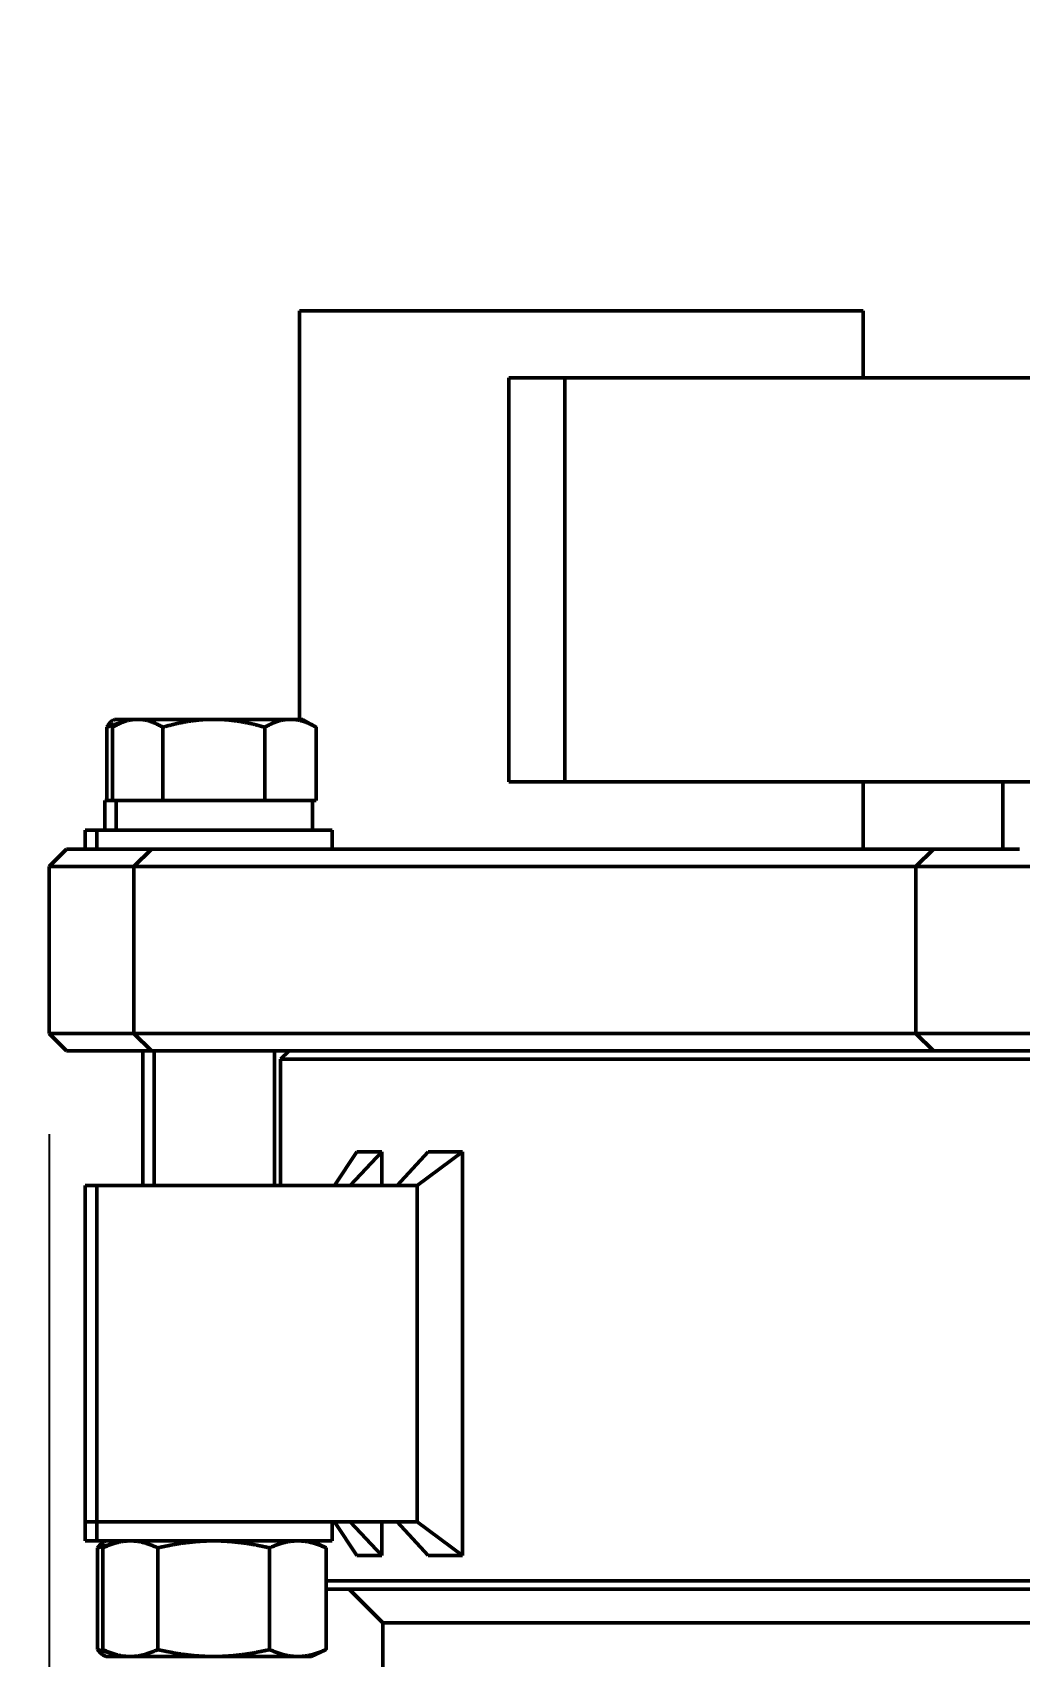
# Model space of a CAD drawing. Header units: inches. Extents: x 15 to 402, y 6 to 258.
# Drawn here: x 66.62 to 73.95, y 116.87 to 128.93 of the extents above; entities that cross this region are included whole.
import ezdxf

# ---------------------------------------------------------------- set-up
doc = ezdxf.new("R2010")
doc.units = ezdxf.units.IN
doc.header["$LTSCALE"] = 12
doc.header["$MEASUREMENT"] = 0
doc.layers.add('Dimension (ANSI)', color=7, linetype='Continuous', lineweight=25)
doc.layers.add('Visible (ANSI)', color=7, linetype='Continuous', lineweight=50)
doc.styles.add('MEMCOR Medium', font='arial.ttf')
doc.dimstyles.new('Default (ANSI)', dxfattribs={"dimscale": 12, "dimtxt": 0.15, "dimasz": 0.098425, "dimexe": 0.125, "dimexo": 0.0625, "dimgap": 0.031496, "dimtad": 0, "dimtih": 1, "dimtoh": 1, "dimdec": 4, "dimrnd": 1e-08, "dimzin": 3, "dimdsep": 46, "dimlunit": 5, "dimtxsty": 'MEMCOR Medium', "dimcen": 0.09, "dimdle": 0.393701, "dimclrd": 256, "dimclre": 256, "dimclrt": 256, "dimadec": 0, "dimazin": 1, "dimtfac": 0.8, "dimtofl": 0, "dimtmove": 0, "dimatfit": 3, "dimfxl": 1, "dimfrac": 1, "dimtolj": 1, "dimtzin": 4, "dimlwd": -1, "dimlwe": -1, "dimarcsym": 0})
doc.dimstyles.new('Default (ANSI)-01', dxfattribs={"dimscale": 12, "dimtxt": 0.15, "dimasz": 0.098425, "dimexe": 0.125, "dimexo": 0.0625, "dimgap": 0.031496, "dimtad": 0, "dimtih": 1, "dimtoh": 1, "dimdec": 4, "dimrnd": 1e-08, "dimzin": 3, "dimdsep": 46, "dimlunit": 5, "dimtxsty": 'MEMCOR Medium', "dimcen": 0.09, "dimdle": 0.393701, "dimclrd": 256, "dimclre": 256, "dimclrt": 256, "dimadec": 0, "dimazin": 1, "dimtfac": 0.8, "dimtofl": 0, "dimtmove": 0, "dimatfit": 3, "dimfxl": 1, "dimfrac": 1, "dimtolj": 1, "dimtzin": 4, "dimlwd": -1, "dimlwe": -1, "dimarcsym": 0})

# ---------------------------------------------------------------- blocks, each defined once
blk = doc.blocks.new('*D21')
at = {"layer": 'Defpoints', "color": 0, "transparency": 16777216}
for p in [(66.741, 121.495), (99.83, 121.495), (99.83, 113.092)]:
    blk.add_point(p, dxfattribs=at)
at = {"layer": 'Dimension (ANSI)', "transparency": 16777216}
for p, q in [((66.741, 120.745), (66.741, 111.592)), ((99.83, 120.745), (99.83, 111.592)), ((67.923, 113.092), (98.648, 113.092)), ((99.83, 113.092), (101.011, 113.092))]:
    blk.add_line(p, q, dxfattribs=at)
for points in [[(67.923, 113.288), (67.923, 112.895), (66.741, 113.092)], [(98.648, 113.288), (98.648, 112.895), (99.83, 113.092)]]:
    blk.add_solid(points, dxfattribs=at)
at = {"layer": 'Dimension (ANSI)', "transparency": 16777216, "char_height": 1.8, "attachment_point": 5, "style": 'MEMCOR Medium'}
for s, insert in [('\\A1; 33{\\H0.8x;\\S1#16;} in', (107.511, 114.944)), ('\\A1;[840.4 mm]', (107.511, 111.56))]:
    blk.add_mtext(s, dxfattribs=dict(at, insert=insert))
blk = doc.blocks.new('*D23')
at = {"layer": 'Defpoints', "color": 0, "transparency": 16777216}
for p in [(39.876, 122.865), (66.907, 122.865), (66.494, 34.332)]:
    blk.add_point(p, dxfattribs=at)
at = {"layer": 'Dimension (ANSI)', "transparency": 16777216}
for p, q in [((66.157, 122.865), (38.376, 122.865)), ((39.876, 121.684), (39.876, 100.448)), ((39.876, 35.513), (39.876, 93.658)), ((65.744, 34.332), (38.376, 34.332))]:
    blk.add_line(p, q, dxfattribs=at)
for points in [[(39.68, 121.684), (40.073, 121.684), (39.876, 122.865)], [(39.68, 35.513), (40.073, 35.513), (39.876, 34.332)]]:
    blk.add_solid(points, dxfattribs=at)
at = {"layer": 'Dimension (ANSI)', "transparency": 16777216, "char_height": 1.8, "attachment_point": 5, "style": 'MEMCOR Medium'}
for s, insert in [('\\A1; 88{\\H0.8x;\\S9#16;} in', (39.876, 98.917)), ('\\A1;[2248.7 mm]', (39.876, 95.521))]:
    blk.add_mtext(s, dxfattribs=dict(at, insert=insert))
blk = doc.blocks.new('*D24')
at = {"layer": 'Defpoints', "color": 0, "transparency": 16777216}
for p in [(46.247, 147.747), (46.247, 131.747), (54.342, 131.747)]:
    blk.add_point(p, dxfattribs=at)
at = {"layer": 'Dimension (ANSI)', "transparency": 16777216}
for p, q in [((54.342, 146.566), (54.342, 142.56)), ((54.342, 132.928), (54.342, 136.934))]:
    blk.add_line(p, q, dxfattribs=at)
for points in [[(54.145, 146.566), (54.539, 146.566), (54.342, 147.747)], [(54.145, 132.928), (54.539, 132.928), (54.342, 131.747)]]:
    blk.add_solid(points, dxfattribs=at)
at = {"layer": 'Dimension (ANSI)', "transparency": 16777216, "insert": (54.342, 139.747), "char_height": 1.8, "attachment_point": 5, "style": 'MEMCOR Medium'}
blk.add_mtext('\\A1;\\fArial|b0|i0;\\H1.8000;16 in [406.4 mm]\\P\\fArial|b0|i0;\\H1.8000; MIN. FOR TANK HEAD REMOVAL', dxfattribs=at)

msp = doc.modelspace()

# ---------------------------------------------------------------- linework, layer by layer
at = {"layer": 'Visible (ANSI)'}
for p, q in [((68.60232, 126.86465), (68.60474, 126.86465)), ((68.60232, 123.82828), (68.60232, 126.86465)), ((68.60474, 126.86465), (68.80226, 126.86465)), ((68.80226, 126.86465), (69.62038, 126.86465)), ((69.62038, 126.86465), (72.0925, 126.86465)), ((72.0925, 126.86465), (72.79197, 126.86465)), ((72.79197, 126.86465), (72.79197, 126.36465)), ((70.15794, 126.36465), (70.57411, 126.36465)), ((70.15794, 126.36465), (70.15794, 123.36465)), ((74.65304, 126.36465), (70.57411, 126.36465)), ((70.57411, 126.36465), (70.57411, 123.36465)), ((67.31396, 123.82828), (67.21573, 123.77157)), ((67.22863, 123.82828), (67.2176, 123.82191)), ((67.31396, 123.82828), (67.22863, 123.82828)), ((67.39939, 123.82828), (67.31396, 123.82828)), ((67.96501, 123.82828), (67.39939, 123.82828)), ((68.53558, 123.82828), (67.96501, 123.82828)), ((68.62596, 123.82828), (68.53558, 123.82828)), ((68.62596, 123.82828), (68.72418, 123.77157)), ((67.17089, 123.22428), (67.17089, 123.76969)), ((67.2125, 123.22428), (67.2125, 123.76969)), ((67.58628, 123.22428), (67.58628, 123.76969)), ((68.34375, 123.22428), (68.34375, 123.76969)), ((68.72742, 123.22428), (68.72742, 123.76969)), ((70.15794, 123.36465), (70.57411, 123.36465)), ((70.57411, 123.36465), (73.82858, 123.36465)), ((72.79197, 123.36465), (72.79197, 122.86465)), ((74.36483, 123.36465), (73.82858, 123.36465)), ((73.82858, 123.36465), (73.82858, 122.86465)), ((67.15513, 123.22427), (67.24046, 123.22427)), ((67.15513, 123.00527), (67.15513, 123.22427)), ((67.2125, 123.22428), (67.17089, 123.22428)), ((67.39939, 123.22428), (67.2125, 123.22428)), ((67.22863, 123.22428), (67.22863, 123.22427)), ((67.24046, 123.22427), (68.69946, 123.22427)), ((67.24046, 123.00527), (67.24046, 123.22427)), ((67.31396, 123.22428), (67.31396, 123.22427)), ((67.58628, 123.22428), (67.39939, 123.22428)), ((67.96501, 123.22428), (67.58628, 123.22428)), ((68.34375, 123.22428), (67.96501, 123.22428)), ((68.53558, 123.22428), (68.34375, 123.22428)), ((68.72742, 123.22428), (68.53558, 123.22428)), ((68.62596, 123.22428), (68.62596, 123.22427)), ((68.69946, 123.00527), (68.69946, 123.22427)), ((67.09496, 123.00527), (67.00963, 123.00527)), ((67.00963, 123.00527), (67.00963, 122.86465)), ((68.84496, 123.00527), (67.09496, 123.00527)), ((67.09496, 123.00527), (67.09496, 122.86465)), ((68.84496, 123.00527), (68.84496, 122.86465)), ((66.87145, 122.86465), (66.74145, 122.73465)), ((66.87145, 122.86465), (66.9068, 122.86465)), ((66.9068, 122.86465), (66.99396, 122.86465)), ((66.99396, 122.86465), (67.09496, 122.86465)), ((67.09496, 122.86465), (67.50149, 122.86465)), ((67.50149, 122.86465), (67.37149, 122.73465)), ((67.50149, 122.86465), (67.5107, 122.86465)), ((67.5107, 122.86465), (67.62832, 122.86465)), ((67.62832, 122.86465), (68.72305, 122.86465)), ((69.68898, 122.86465), (68.72305, 122.86465)), ((70.45235, 122.86465), (69.68898, 122.86465)), ((70.45235, 122.86465), (73.3137, 122.86465)), ((73.3137, 122.86465), (73.1837, 122.73465)), ((73.3137, 122.86465), (73.70211, 122.86465)), ((73.70211, 122.86465), (73.95328, 122.86465)), ((66.78208, 122.73465), (66.74145, 122.73465)), ((66.74145, 122.73465), (66.74145, 121.49465)), ((66.86992, 122.73465), (66.78208, 122.73465)), ((67.19397, 122.73465), (66.86992, 122.73465)), ((67.19397, 122.73465), (67.37149, 122.73465)), ((67.39067, 122.73465), (67.37149, 122.73465)), ((67.37149, 122.73465), (67.37149, 121.49465)), ((67.50921, 122.73465), (67.39067, 122.73465)), ((68.76751, 122.73465), (67.50921, 122.73465)), ((68.76751, 122.73465), (69.73344, 122.73465)), ((69.73344, 122.73465), (70.33929, 122.73465)), ((73.1837, 122.73465), (70.33929, 122.73465)), ((73.63014, 122.73465), (73.1837, 122.73465)), ((73.1837, 122.73465), (73.1837, 121.49465)), ((73.88327, 122.73465), (73.63014, 122.73465)), ((74.23441, 122.73465), (73.88327, 122.73465)), ((66.74145, 121.49465), (66.78208, 121.49465)), ((66.87145, 121.36465), (66.74145, 121.49465)), ((66.78208, 121.49465), (66.86992, 121.49465)), ((66.86992, 121.49465), (67.19397, 121.49465)), ((67.37149, 121.49465), (67.19397, 121.49465)), ((67.37149, 121.49465), (67.39067, 121.49465)), ((67.50149, 121.36465), (67.37149, 121.49465)), ((67.39067, 121.49465), (67.50921, 121.49465)), ((67.50921, 121.49465), (68.76751, 121.49465)), ((69.73344, 121.49465), (68.76751, 121.49465)), ((70.33929, 121.49465), (69.73344, 121.49465)), ((70.33929, 121.49465), (73.1837, 121.49465)), ((73.1837, 121.49465), (73.63014, 121.49465)), ((73.3137, 121.36465), (73.1837, 121.49465)), ((73.63014, 121.49465), (73.88327, 121.49465)), ((73.88327, 121.49465), (74.23441, 121.49465)), ((66.9068, 121.36465), (66.87145, 121.36465)), ((66.99396, 121.36465), (66.9068, 121.36465)), ((67.14951, 121.36465), (66.99396, 121.36465)), ((67.14951, 121.36465), (67.50149, 121.36465)), ((67.43713, 121.36465), (67.43713, 120.36465)), ((67.5107, 121.36465), (67.50149, 121.36465)), ((67.62832, 121.36465), (67.5107, 121.36465)), ((67.52246, 121.36465), (67.52246, 120.36465)), ((68.72305, 121.36465), (67.62832, 121.36465)), ((68.41746, 121.36465), (68.41746, 120.36465)), ((68.52444, 121.36465), (68.46194, 121.30215)), ((74.62716, 121.30215), (68.46194, 121.30215)), ((68.46194, 120.36465), (68.46194, 121.30215)), ((68.72305, 121.36465), (69.68898, 121.36465)), ((69.68898, 121.36465), (70.28759, 121.36465)), ((70.28759, 121.36465), (73.3137, 121.36465)), ((73.70211, 121.36465), (73.3137, 121.36465)), ((73.95328, 121.36465), (73.70211, 121.36465)), ((74.12183, 121.36465), (73.95328, 121.36465)), ((69.0274, 120.61426), (68.86365, 120.36465)), ((69.2152, 120.61426), (68.97846, 120.36465)), ((69.0274, 120.61426), (69.2152, 120.61426)), ((69.2152, 120.61426), (69.2152, 120.36465)), ((69.55925, 120.61426), (69.32842, 120.36465)), ((69.81491, 120.61426), (69.47611, 120.36465)), ((69.55925, 120.61426), (69.81491, 120.61426)), ((69.81491, 117.61503), (69.81491, 120.61426)), ((67.00963, 120.36465), (67.09496, 120.36465)), ((67.00963, 117.86465), (67.00963, 120.36465)), ((67.09496, 120.36465), (68.26922, 120.36465)), ((67.09496, 117.86465), (67.09496, 120.36465)), ((68.26922, 120.36465), (69.47611, 120.36465)), ((69.47611, 117.86465), (69.47611, 120.36465)), ((67.09496, 117.86465), (67.00963, 117.86465)), ((67.09496, 117.86465), (67.00963, 117.86465)), ((67.00963, 117.72402), (67.00963, 117.86465)), ((68.26922, 117.86465), (67.09496, 117.86465)), ((68.26922, 117.86465), (67.09496, 117.86465)), ((67.09496, 117.72402), (67.09496, 117.86465)), ((69.47611, 117.86465), (68.26922, 117.86465)), ((68.84496, 117.72402), (68.84496, 117.86465)), ((69.0274, 117.61503), (68.86365, 117.86465)), ((69.2152, 117.61503), (68.97846, 117.86465)), ((69.2152, 117.86465), (69.2152, 117.61503)), ((69.55925, 117.61503), (69.32842, 117.86465)), ((69.81491, 117.61503), (69.47611, 117.86465)), ((67.00963, 117.72402), (67.09496, 117.72402)), ((67.09496, 117.72402), (68.84496, 117.72402)), ((67.10235, 116.91689), (67.10235, 117.67216)), ((67.13975, 116.91689), (67.13975, 117.67216)), ((67.25096, 117.72402), (67.1433, 117.67382)), ((67.16563, 117.72402), (67.15354, 117.71839)), ((67.54944, 116.91689), (67.54944, 117.67216)), ((68.37964, 116.91689), (68.37964, 117.67216)), ((68.68896, 117.72402), (68.79661, 117.67382)), ((68.80016, 116.91689), (68.80016, 117.67216)), ((69.2152, 117.61503), (69.0274, 117.61503)), ((69.81491, 117.61503), (69.55925, 117.61503)), ((68.80016, 117.42715), (74.29666, 117.42715)), ((74.29666, 117.36465), (68.80016, 117.36465)), ((69.22121, 117.11465), (68.97121, 117.36465)), ((69.22121, 115.15296), (69.22121, 117.11465)), ((74.29666, 117.11465), (69.22121, 117.11465)), ((67.25096, 116.86502), (67.1433, 116.91523)), ((67.16563, 116.86502), (67.15354, 116.87066)), ((67.16563, 116.86502), (67.25096, 116.86502)), ((67.25096, 116.86502), (67.34459, 116.86502)), ((67.34459, 116.86502), (67.96454, 116.86502)), ((67.96454, 116.86502), (68.5899, 116.86502)), ((68.5899, 116.86502), (68.68896, 116.86502)), ((68.68896, 116.86502), (68.79661, 116.91523))]:
    msp.add_line(p, q, dxfattribs=at)
for points, weights in [([(67.17089, 123.76969), (67.19573, 123.80929), (67.2176, 123.82191)], [1, 1.02533990081, 1.01684430577]), ([(67.39939, 123.82828), (67.31265, 123.82828), (67.2125, 123.76969)], [1, 1.0379548493, 1]), ([(67.58628, 123.76969), (67.48613, 123.82828), (67.39939, 123.82828)], [1, 1.0379548493, 1]), ([(67.96501, 123.82828), (67.78924, 123.82828), (67.58628, 123.76969)], [1, 1.0379548493, 1]), ([(68.34375, 123.76969), (68.14078, 123.82828), (67.96501, 123.82828)], [1, 1.0379548493, 1]), ([(68.53558, 123.82828), (68.44655, 123.82828), (68.34375, 123.76969)], [1, 1.0379548493, 1]), ([(68.72742, 123.76969), (68.62461, 123.82828), (68.53558, 123.82828)], [1, 1.0379548493, 1]), ([(67.26709, 123.80122), (67.22079, 123.78861), (67.17089, 123.76969)], [1.01637594451, 1.01195108895, 1]), ([(68.72418, 123.77157), (68.7258, 123.77064), (68.72742, 123.76969)], [1.0011669514, 1.00059273226, 1]), ([(67.10235, 117.67216), (67.12957, 117.70721), (67.15354, 117.71839)], [1, 1.02533990081, 1.01684430577]), ([(67.1918, 117.69644), (67.14852, 117.6863), (67.10235, 117.67216)], [1.01479849446, 1.01007207048, 1]), ([(67.34459, 117.72402), (67.24953, 117.72402), (67.13975, 117.67216)], [1, 1.0379548493, 1]), ([(67.54944, 117.67216), (67.43966, 117.72402), (67.34459, 117.72402)], [1, 1.0379548493, 1]), ([(67.96454, 117.72402), (67.77189, 117.72402), (67.54944, 117.67216)], [1, 1.0379548493, 1]), ([(68.37964, 117.67216), (68.15719, 117.72402), (67.96454, 117.72402)], [1, 1.0379548493, 1]), ([(68.5899, 117.72402), (68.49232, 117.72402), (68.37964, 117.67216)], [1, 1.0379548493, 1]), ([(68.80016, 117.67216), (68.68749, 117.72402), (68.5899, 117.72402)], [1, 1.0379548493, 1]), ([(68.79661, 117.67382), (68.79839, 117.673), (68.80016, 117.67216)], [1.0011669514, 1.00059273226, 1]), ([(67.15354, 116.87066), (67.12957, 116.88184), (67.10235, 116.91689)], [1.01684430577, 1.02533990081, 1]), ([(67.10235, 116.91689), (67.14852, 116.90275), (67.1918, 116.89261)], [1, 1.01007207048, 1.01479849446]), ([(67.13975, 116.91689), (67.24953, 116.86502), (67.34459, 116.86502)], [1, 1.0379548493, 1]), ([(67.34459, 116.86502), (67.43966, 116.86502), (67.54944, 116.91689)], [1, 1.0379548493, 1]), ([(67.54944, 116.91689), (67.77189, 116.86502), (67.96454, 116.86502)], [1, 1.0379548493, 1]), ([(67.96454, 116.86502), (68.15719, 116.86502), (68.37964, 116.91689)], [1, 1.0379548493, 1]), ([(68.37964, 116.91689), (68.49232, 116.86502), (68.5899, 116.86502)], [1, 1.0379548493, 1]), ([(68.5899, 116.86502), (68.68749, 116.86502), (68.80016, 116.91689)], [1, 1.0379548493, 1]), ([(68.80016, 116.91689), (68.79839, 116.91605), (68.79661, 116.91523)], [1, 1.00059273226, 1.0011669514])]:
    msp.add_rational_spline(points, weights, degree=2, dxfattribs=at)

# ---------------------------------------------------------------- dimensions: what is measured, and where the dimension line sits
at = {"layer": 'Dimension (ANSI)'}
for base, p1, p2, angle, text, dimstyle, override, picture, middle in [((54.3421, 131.747), (46.24733, 147.747), (46.24733, 131.747), 270, '\\fArial|b0|i0;\\H1.8000;<> in [406.4 mm]\\P\\fArial|b0|i0;\\H1.8000; MIN. FOR TANK HEAD REMOVAL', 'Default (ANSI)-01', {"dimgap": 0.031496, "dimdec": 4, "dimpost": '', "dimse1": 1, "dimse2": 1, "dimtol": 0, "dimlim": 0, "dimtp": 0, "dimtm": 0, "dimtdec": 2, "dimatfit": 1}, '*D24', (54.3421, 139.747)), ((39.87645, 122.86465), (66.49433, 34.33165), (66.9068, 122.86465), 90, ' <> in\\X[2248.7 mm]', 'Default (ANSI)', {"dimgap": 0.031496, "dimdec": 4, "dimpost": '', "dimtol": 0, "dimlim": 0, "dimtp": 0, "dimtm": 0, "dimtdec": 2, "dimatfit": 1}, '*D23', (39.87645, 97.05277)), ((99.82954, 113.09157), (66.74145, 121.49465), (99.82954, 121.49465), 180, ' <> in\\X[840.4 mm]', 'Default (ANSI)', {"dimgap": 0.031496, "dimtih": 0, "dimtoh": 0, "dimdec": 4, "dimpost": '', "dimtol": 0, "dimlim": 0, "dimtp": 0, "dimtm": 0, "dimtdec": 2, "dimatfit": 2}, '*D21', (107.51056, 113.09157))]:
    dim = msp.add_linear_dim(base=base, p1=p1, p2=p2, angle=angle, text=text, dimstyle=dimstyle, override=override, dxfattribs=at)
    dim.commit()
    dim.dimension.update_dxf_attribs({"geometry": picture, "text_midpoint": middle, "dimtype": 160})

doc.saveas('drawing.dxf')
